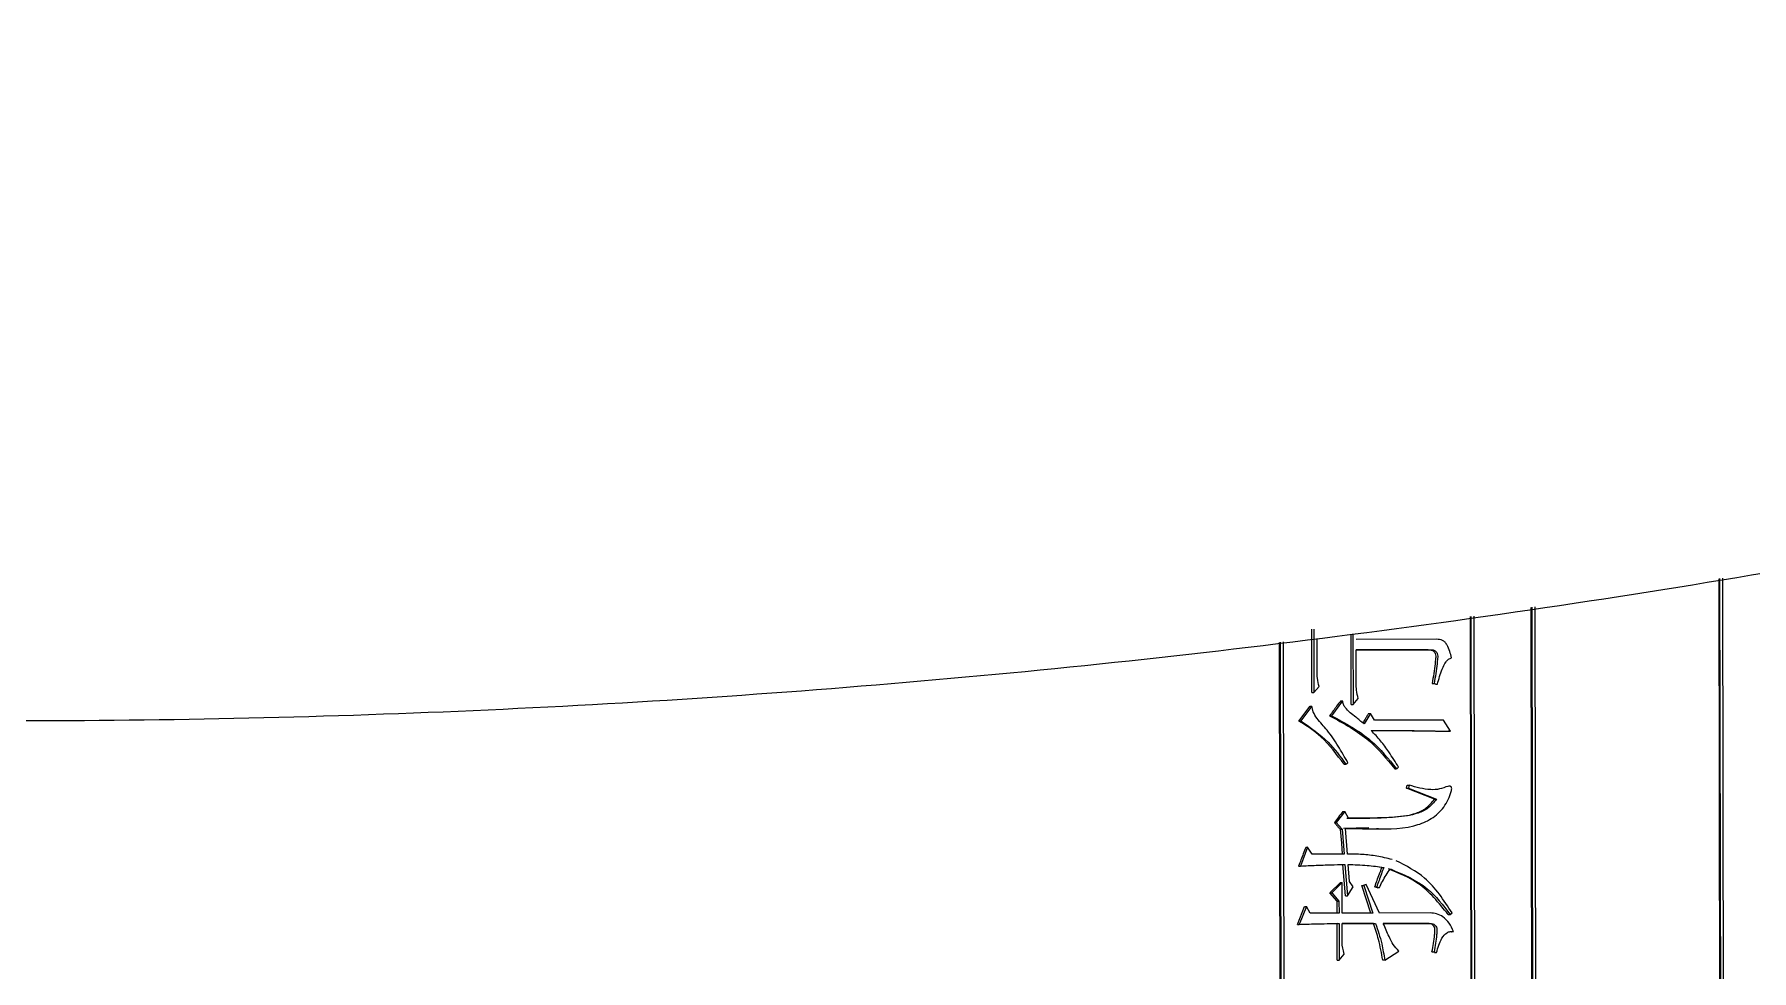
# Model space of a CAD drawing. Header units: millimetres. Extents: x 2462 to 4142, y 835 to 2023.
# Drawn here: x 3062.28 to 3087.11, y 1180.38 to 1193.92 of the extents above; entities that cross this region are included whole.
import ezdxf

# ---------------------------------------------------------------- set-up
doc = ezdxf.new("R2010")
doc.units = ezdxf.units.MM

msp = doc.modelspace()

# ---------------------------------------------------------------- linework, layer by layer
at = {"color": 7, "linetype": 'Continuous', "lineweight": 25}
for p, q in [((3086.632, 1186.046), (3086.658, 1170.332)), ((3086.676, 1170.332), (3086.649, 1186.049)), ((3086.718, 1170.282), (3086.691, 1186.055)), ((3083.912, 1185.631), (3083.938, 1170.279)), ((3083.928, 1185.634), (3083.954, 1170.279)), ((3083.971, 1185.64), (3083.997, 1170.329)), ((3083.038, 1185.498), (3083.064, 1170.378)), ((3083.079, 1170.378), (3083.053, 1185.5)), ((3083.122, 1170.328), (3083.096, 1185.507)), ((3080.276, 1185.126), (3080.301, 1170.325)), ((3080.289, 1185.127), (3080.314, 1170.325)), ((3080.332, 1185.132), (3080.358, 1170.375)), ((3080.75, 1184.4), (3080.749, 1185.319)), ((3080.775, 1185.319), (3080.777, 1184.4)), ((3080.823, 1184.703), (3080.823, 1185.184)), ((3081.315, 1184.227), (3081.314, 1185.236)), ((3081.341, 1185.239), (3081.343, 1184.227)), ((3082.553, 1185.17), (3081.388, 1185.169)), ((3082.431, 1185.018), (3081.388, 1185.017)), ((3081.388, 1185.017), (3082.46, 1185.018)), ((3081.389, 1184.53), (3081.388, 1185.017)), ((3082.432, 1185.018), (3082.461, 1185.018)), ((3080.75, 1184.4), (3080.777, 1184.4)), ((3080.777, 1184.4), (3080.852, 1184.486)), ((3082.535, 1184.521), (3082.488, 1184.531)), ((3082.517, 1184.532), (3082.564, 1184.521)), ((3082.535, 1184.521), (3082.564, 1184.521)), ((3080.562, 1183.988), (3080.722, 1184.205)), ((3080.748, 1184.205), (3080.589, 1183.989)), ((3080.722, 1184.205), (3080.748, 1184.205)), ((3081.192, 1184.281), (3081.032, 1184.065)), ((3081.165, 1184.281), (3081.192, 1184.281)), ((3081.315, 1184.227), (3081.343, 1184.227)), ((3081.343, 1184.227), (3081.418, 1184.314)), ((3080.589, 1183.989), (3080.562, 1183.988)), ((3081.005, 1184.065), (3081.032, 1184.065)), ((3081.597, 1184.098), (3081.503, 1183.946)), ((3081.654, 1184.001), (3081.597, 1184.098)), ((3082.649, 1184.002), (3081.654, 1184.001)), ((3082.752, 1183.84), (3082.649, 1184.002)), ((3082.752, 1183.84), (3082.723, 1183.839)), ((3081.241, 1183.362), (3081.269, 1183.384)), ((3081.213, 1183.362), (3081.241, 1183.362)), ((3081.946, 1183.298), (3081.974, 1183.298)), ((3081.975, 1183.298), (3082.003, 1183.32)), ((3082.116, 1183.017), (3082.125, 1183.06)), ((3082.519, 1182.855), (3082.116, 1183.017)), ((3082.125, 1183.06), (3082.153, 1183.06)), ((3082.153, 1183.06), (3082.144, 1183.017)), ((3082.144, 1183.017), (3082.548, 1182.855)), ((3081.223, 1182.68), (3081.101, 1182.518)), ((3081.28, 1182.583), (3081.223, 1182.68)), ((3082.519, 1182.855), (3082.548, 1182.855)), ((3081.101, 1182.518), (3081.186, 1182.421)), ((3081.186, 1182.421), (3081.214, 1182.064)), ((3081.57, 1182.445), (3081.206, 1182.431)), ((3081.262, 1182.064), (3081.233, 1182.432)), ((3081.684, 1182.431), (3081.712, 1182.432)), ((3080.686, 1182.161), (3080.583, 1181.89)), ((3080.752, 1182.063), (3080.686, 1182.161)), ((3080.556, 1181.89), (3080.583, 1181.89)), ((3081.214, 1182.064), (3080.752, 1182.063)), ((3081.235, 1181.458), (3081.197, 1181.912)), ((3081.224, 1181.912), (3081.263, 1181.458)), ((3081.291, 1181.664), (3081.271, 1181.912)), ((3081.009, 1181.501), (3081.16, 1181.652)), ((3081.187, 1181.653), (3081.036, 1181.501)), ((3081.188, 1181.209), (3081.187, 1181.653)), ((3081.347, 1181.588), (3081.291, 1181.664)), ((3081.761, 1181.87), (3081.719, 1181.874)), ((3081.761, 1181.87), (3081.789, 1181.87)), ((3081.113, 1181.382), (3081.009, 1181.501)), ((3081.036, 1181.501), (3081.14, 1181.382)), ((3081.263, 1181.458), (3081.347, 1181.588)), ((3081.47, 1181.61), (3081.508, 1181.62)), ((3081.603, 1181.21), (3081.47, 1181.61)), ((3081.47, 1181.61), (3081.498, 1181.61)), ((3081.535, 1181.621), (3081.498, 1181.61)), ((3081.498, 1181.61), (3081.63, 1181.21)), ((3081.724, 1181.21), (3081.535, 1181.621)), ((3081.696, 1181.577), (3081.658, 1181.588)), ((3081.658, 1181.588), (3081.686, 1181.588)), ((3081.686, 1181.588), (3081.724, 1181.578)), ((3081.696, 1181.577), (3081.724, 1181.578)), ((3080.539, 1181.046), (3080.642, 1181.306)), ((3080.669, 1181.306), (3080.565, 1181.046)), ((3080.725, 1181.209), (3080.669, 1181.306)), ((3081.141, 1181.209), (3080.725, 1181.209)), ((3081.113, 1181.209), (3081.113, 1181.382)), ((3081.14, 1181.382), (3081.141, 1181.209)), ((3081.63, 1181.21), (3081.188, 1181.209)), ((3082.457, 1181.211), (3081.724, 1181.21)), ((3082.718, 1181.189), (3082.747, 1181.189)), ((3082.747, 1181.189), (3082.775, 1181.211)), ((3081.114, 1181.057), (3080.983, 1181.056)), ((3081.114, 1181.057), (3081.141, 1181.058)), ((3081.115, 1180.527), (3081.114, 1181.057)), ((3081.141, 1181.058), (3081.142, 1180.528)), ((3081.64, 1181.058), (3081.188, 1181.058)), ((3081.188, 1181.058), (3081.668, 1181.058)), ((3081.188, 1180.744), (3081.188, 1181.058)), ((3081.64, 1181.058), (3081.668, 1181.058)), ((3082.419, 1181.059), (3081.781, 1181.058)), ((3081.781, 1181.058), (3082.448, 1181.059)), ((3082.419, 1181.059), (3082.448, 1181.059)), ((3081.801, 1180.529), (3082.007, 1180.658)), ((3082.523, 1180.637), (3082.485, 1180.648)), ((3082.514, 1180.648), (3082.552, 1180.637)), ((3081.115, 1180.527), (3081.142, 1180.528)), ((3081.142, 1180.528), (3081.217, 1180.614)), ((3081.801, 1180.529), (3081.773, 1180.528)), ((3082.523, 1180.637), (3082.552, 1180.637))]:
    msp.add_line(p, q, dxfattribs=at)
at = {"color": 7, "linetype": 'Continuous', "lineweight": 25, "flags": 128}
for points in [[(3082.488, 1184.531), (3082.495, 1184.532), (3082.502, 1184.532), (3082.517, 1184.532)], [(3081.569, 1184.098), (3081.585, 1184.098), (3081.597, 1184.098)], [(3082.116, 1183.017), (3082.132, 1183.017), (3082.144, 1183.017)], [(3081.196, 1182.68), (3081.211, 1182.68), (3081.223, 1182.68)], [(3081.074, 1182.518), (3081.089, 1182.518), (3081.101, 1182.518)], [(3081.158, 1182.421), (3081.167, 1182.321), (3081.175, 1182.221), (3081.187, 1182.064)], [(3081.158, 1182.421), (3081.174, 1182.421), (3081.186, 1182.421)], [(3080.686, 1182.161), (3080.671, 1182.16), (3080.66, 1182.16)], [(3081.16, 1181.652), (3081.175, 1181.653), (3081.187, 1181.653)], [(3081.009, 1181.501), (3081.024, 1181.501), (3081.036, 1181.501)], [(3081.235, 1181.458), (3081.251, 1181.458), (3081.263, 1181.458)], [(3081.508, 1181.62), (3081.523, 1181.621), (3081.535, 1181.621)], [(3080.642, 1181.306), (3080.657, 1181.306), (3080.669, 1181.306)], [(3081.113, 1181.382), (3081.128, 1181.382), (3081.14, 1181.382)], [(3080.539, 1181.046), (3080.554, 1181.046), (3080.565, 1181.046)], [(3082.765, 1180.94), (3082.774, 1180.94), (3082.783, 1180.941), (3082.795, 1180.941)], [(3081.217, 1180.614), (3081.206, 1180.663), (3081.197, 1180.704), (3081.188, 1180.744)], [(3082.485, 1180.648), (3082.497, 1180.648), (3082.505, 1180.648), (3082.514, 1180.648)]]:
    msp.add_lwpolyline(points, dxfattribs=at)
at = {"color": 7, "linetype": 'Continuous', "lineweight": 25}
for points, knots in [([(3213.473, 1332.152), (3213.492, 1333.403), (3213.546, 1336.96), (3213.389, 1342.825), (3212.905, 1349.73), (3212.102, 1356.606), (3210.987, 1363.438), (3209.561, 1370.212), (3207.827, 1376.914), (3205.79, 1383.53), (3203.453, 1390.046), (3200.82, 1396.449), (3197.899, 1402.725), (3194.694, 1408.861), (3191.212, 1414.844), (3187.461, 1420.662), (3183.448, 1426.303), (3179.182, 1431.755), (3174.672, 1437.007), (3169.927, 1442.047), (3164.957, 1446.865), (3159.772, 1451.452), (3154.383, 1455.797), (3148.801, 1459.892), (3143.039, 1463.728), (3137.107, 1467.297), (3131.019, 1470.592), (3124.786, 1473.605), (3118.423, 1476.331), (3111.942, 1478.763), (3105.356, 1480.897), (3098.681, 1482.729), (3091.928, 1484.254), (3085.113, 1485.469), (3078.25, 1486.372), (3071.352, 1486.96), (3064.435, 1487.234), (3057.512, 1487.191), (3050.599, 1486.833), (3043.709, 1486.159), (3036.858, 1485.172), (3030.058, 1483.873), (3023.325, 1482.265), (3016.672, 1480.352), (3010.113, 1478.137), (3003.662, 1475.625), (2997.333, 1472.821), (2991.138, 1469.732), (2985.091, 1466.362), (2979.203, 1462.721), (2973.488, 1458.814), (2967.958, 1454.651), (2962.622, 1450.24), (2957.494, 1445.59), (2952.584, 1440.711), (2947.901, 1435.612), (2943.455, 1430.306), (2939.257, 1424.802), (2935.313, 1419.112), (2931.634, 1413.248), (2928.226, 1407.222), (2925.097, 1401.047), (2922.253, 1394.736), (2919.699, 1388.302), (2917.442, 1381.757), (2915.486, 1375.117), (2913.835, 1368.394), (2912.492, 1361.603), (2911.461, 1354.758), (2910.743, 1347.872), (2910.341, 1340.962), (2910.254, 1334.039), (2910.483, 1327.121), (2911.027, 1320.22), (2911.886, 1313.35), (2913.057, 1306.528), (2914.539, 1299.766), (2916.327, 1293.078), (2918.419, 1286.479), (2920.81, 1279.982), (2923.494, 1273.602), (2926.467, 1267.35), (2929.723, 1261.241), (2933.253, 1255.286), (2937.052, 1249.499), (2941.111, 1243.891), (2945.422, 1238.474), (2949.975, 1233.26), (2954.761, 1228.259), (2959.771, 1223.481), (2964.994, 1218.938), (2970.418, 1214.637), (2976.033, 1210.588), (2981.827, 1206.799), (2987.788, 1203.279), (2993.903, 1200.035), (3000.16, 1197.073), (3006.545, 1194.4), (3013.046, 1192.021), (3019.649, 1189.941), (3026.34, 1188.164), (3033.104, 1186.695), (3039.929, 1185.536), (3046.8, 1184.689), (3053.702, 1184.157), (3060.621, 1183.941), (3067.543, 1184.04), (3074.453, 1184.455), (3081.337, 1185.185), (3088.18, 1186.229), (3094.969, 1187.583), (3101.689, 1189.247), (3108.326, 1191.215), (3114.866, 1193.483), (3121.296, 1196.048), (3127.602, 1198.904), (3133.771, 1202.044), (3139.791, 1205.463), (3145.648, 1209.153), (3151.331, 1213.106), (3156.827, 1217.315), (3162.126, 1221.77), (3167.216, 1226.462), (3172.086, 1231.381), (3176.727, 1236.518), (3181.129, 1241.861), (3185.282, 1247.399), (3189.178, 1253.121), (3192.809, 1259.015), (3196.168, 1265.068), (3199.246, 1271.269), (3202.039, 1277.603), (3204.539, 1284.058), (3206.742, 1290.621), (3208.644, 1297.277), (3210.24, 1304.014), (3211.526, 1310.815), (3212.501, 1317.669), (3213.15, 1324.439), (3213.401, 1329.274), (3213.464, 1331.805), (3213.473, 1332.152)], [0, 0, 0, 0, 0.00394, 0.011205, 0.01847, 0.025736, 0.033001, 0.040266, 0.047531, 0.054797, 0.062062, 0.069327, 0.076593, 0.083858, 0.091123, 0.098389, 0.105654, 0.112919, 0.120185, 0.12745, 0.134715, 0.141981, 0.149246, 0.156511, 0.163777, 0.171042, 0.178307, 0.185573, 0.192838, 0.200103, 0.207369, 0.214634, 0.221899, 0.229165, 0.23643, 0.243695, 0.250961, 0.258226, 0.265491, 0.272757, 0.280022, 0.287287, 0.294553, 0.301818, 0.309083, 0.316349, 0.323614, 0.330879, 0.338145, 0.34541, 0.352675, 0.35994, 0.367206, 0.374471, 0.381736, 0.389002, 0.396267, 0.403532, 0.410798, 0.418063, 0.425328, 0.432594, 0.439859, 0.447124, 0.45439, 0.461655, 0.46892, 0.476186, 0.483451, 0.490716, 0.497982, 0.505247, 0.512512, 0.519778, 0.527043, 0.534308, 0.541574, 0.548839, 0.556104, 0.56337, 0.570635, 0.5779, 0.585166, 0.592431, 0.599696, 0.606962, 0.614227, 0.621492, 0.628758, 0.636023, 0.643288, 0.650554, 0.657819, 0.665084, 0.67235, 0.679615, 0.68688, 0.694146, 0.701411, 0.708676, 0.715941, 0.723207, 0.730472, 0.737737, 0.745003, 0.752268, 0.759533, 0.766799, 0.774064, 0.781329, 0.788595, 0.79586, 0.803125, 0.810391, 0.817656, 0.824921, 0.832187, 0.839452, 0.846717, 0.853983, 0.861248, 0.868513, 0.875779, 0.883044, 0.890309, 0.897575, 0.90484, 0.912105, 0.919371, 0.926636, 0.933901, 0.941167, 0.948432, 0.955697, 0.962963, 0.970228, 0.977493, 0.984759, 0.992024, 0.998907, 1, 1, 1, 1]), ([(3082.769, 1184.9), (3082.752, 1184.964), (3082.73, 1185.045), (3082.677, 1185.129), (3082.626, 1185.165), (3082.581, 1185.168), (3082.553, 1185.17)], [0, 0, 0, 0, 0.516375, 0.647506, 0.774622, 1, 1, 1, 1]), ([(3082.431, 1185.018), (3082.45, 1185.018), (3082.479, 1185.017), (3082.515, 1184.995), (3082.543, 1184.954), (3082.537, 1184.889), (3082.522, 1184.747), (3082.503, 1184.627), (3082.488, 1184.531)], [0, 0, 0, 0, 0.101215, 0.162636, 0.225686, 0.357241, 0.489, 1, 1, 1, 1]), ([(3082.46, 1185.019), (3082.478, 1185.018), (3082.508, 1185.018), (3082.544, 1184.996), (3082.572, 1184.954), (3082.566, 1184.89), (3082.551, 1184.747), (3082.532, 1184.627), (3082.517, 1184.532)], [0, 0, 0, 0, 0.101321, 0.162787, 0.225849, 0.357374, 0.489104, 1, 1, 1, 1]), ([(3082.564, 1184.521), (3082.584, 1184.595), (3082.614, 1184.708), (3082.674, 1184.826), (3082.721, 1184.885), (3082.753, 1184.895), (3082.769, 1184.9)], [0, 0, 0, 0, 0.509997, 0.771564, 0.888056, 1, 1, 1, 1]), ([(3080.852, 1184.486), (3080.843, 1184.526), (3080.826, 1184.597), (3080.824, 1184.67), (3080.823, 1184.703)], [0, 0, 0, 0, 0.5588348, 1, 1, 1, 1]), ([(3081.418, 1184.314), (3081.408, 1184.354), (3081.392, 1184.425), (3081.39, 1184.498), (3081.389, 1184.53)], [0, 0, 0, 0, 0.558835, 1, 1, 1, 1]), ([(3081.269, 1183.384), (3081.223, 1183.465), (3081.13, 1183.627), (3080.985, 1183.846), (3080.844, 1183.992), (3080.765, 1184.111), (3080.753, 1184.177), (3080.748, 1184.205)], [0, 0, 0, 0, 0.285278, 0.570817, 0.801554, 0.913771, 1, 1, 1, 1]), ([(3081.165, 1184.281), (3081.145, 1184.255), (3081.109, 1184.205), (3081.056, 1184.133), (3081.022, 1184.087), (3081.005, 1184.065)], [0, 0, 0, 0, 0.3665269, 0.6833038, 1, 1, 1, 1]), ([(3081.503, 1183.946), (3081.463, 1183.979), (3081.396, 1184.033), (3081.303, 1184.108), (3081.239, 1184.166), (3081.203, 1184.228), (3081.196, 1184.263), (3081.192, 1184.281)], [0, 0, 0, 0, 0.335742, 0.553226, 0.772641, 0.885172, 1, 1, 1, 1]), ([(3081.213, 1183.362), (3081.11, 1183.503), (3080.928, 1183.752), (3080.673, 1183.917), (3080.562, 1183.988)], [0, 0, 0, 0, 0.567263, 1, 1, 1, 1]), ([(3080.589, 1183.989), (3080.727, 1183.893), (3080.979, 1183.721), (3081.16, 1183.473), (3081.241, 1183.362)], [0, 0, 0, 0, 0.5527905, 1, 1, 1, 1]), ([(3081.005, 1184.065), (3081.205, 1183.956), (3081.566, 1183.761), (3081.829, 1183.441), (3081.946, 1183.298)], [0, 0, 0, 0, 0.5537621, 1, 1, 1, 1]), ([(3081.032, 1184.065), (3081.232, 1183.957), (3081.593, 1183.761), (3081.857, 1183.441), (3081.974, 1183.298)], [0, 0, 0, 0, 0.553842, 1, 1, 1, 1]), ([(3081.569, 1184.098), (3081.561, 1184.084), (3081.543, 1184.056), (3081.515, 1184.01), (3081.496, 1183.979), (3081.485, 1183.961)], [0, 0, 0, 0, 0.307757, 0.615513, 1, 1, 1, 1]), ([(3081.607, 1183.849), (3081.669, 1183.849), (3081.749, 1183.849), (3081.836, 1183.85), (3081.861, 1183.85), (3081.868, 1183.85)], [0, 0, 0, 0, 0.709916, 0.914008, 1, 1, 1, 1]), ([(3081.607, 1183.849), (3081.678, 1183.849), (3081.905, 1183.85), (3082.287, 1183.85), (3082.597, 1183.843), (3082.752, 1183.84)], [0, 0, 0, 0, 0.185877, 0.592895, 1, 1, 1, 1]), ([(3082.003, 1183.32), (3081.956, 1183.394), (3081.875, 1183.525), (3081.744, 1183.704), (3081.653, 1183.801), (3081.607, 1183.849)], [0, 0, 0, 0, 0.396377, 0.697042, 1, 1, 1, 1]), ([(3082.198, 1183.848), (3082.205, 1183.848), (3082.229, 1183.848), (3082.272, 1183.848), (3082.343, 1183.847), (3082.414, 1183.846), (3082.484, 1183.845), (3082.538, 1183.843), (3082.591, 1183.842), (3082.635, 1183.841), (3082.679, 1183.84), (3082.705, 1183.84), (3082.723, 1183.839)], [0, 0, 0, 0, 0.039114, 0.140347, 0.24158, 0.444046, 0.545279, 0.646513, 0.747746, 0.848979, 0.899595, 1, 1, 1, 1]), ([(3081.233, 1182.432), (3081.343, 1182.431), (3081.673, 1182.431), (3082.091, 1182.415), (3082.454, 1182.548), (3082.648, 1182.709), (3082.737, 1182.877), (3082.769, 1182.984), (3082.77, 1183.015), (3082.767, 1183.029), (3082.762, 1183.038), (3082.754, 1183.043), (3082.738, 1183.046), (3082.683, 1183.037), (3082.596, 1182.996), (3082.401, 1182.989), (3082.257, 1183.03), (3082.153, 1183.06)], [0, 0, 0, 0, 0.135327, 0.406325, 0.505863, 0.604599, 0.704193, 0.727758, 0.736924, 0.740734, 0.744584, 0.747978, 0.752269, 0.763986, 0.816092, 0.868751, 1, 1, 1, 1]), ([(3081.196, 1182.68), (3081.175, 1182.653), (3081.135, 1182.599), (3081.094, 1182.545), (3081.074, 1182.518)], [0, 0, 0, 0, 0.5, 1, 1, 1, 1]), ([(3081.252, 1182.583), (3081.474, 1182.582), (3081.81, 1182.581), (3082.201, 1182.624), (3082.411, 1182.722), (3082.482, 1182.81), (3082.519, 1182.855)], [0, 0, 0, 0, 0.495882, 0.753994, 0.87536, 1, 1, 1, 1]), ([(3082.548, 1182.855), (3082.511, 1182.81), (3082.44, 1182.722), (3082.229, 1182.624), (3081.838, 1182.581), (3081.501, 1182.582), (3081.28, 1182.583)], [0, 0, 0, 0, 0.124573, 0.245923, 0.504057, 1, 1, 1, 1]), ([(3081.074, 1182.518), (3081.084, 1182.505), (3081.104, 1182.483), (3081.132, 1182.451), (3081.15, 1182.431), (3081.158, 1182.421)], [0, 0, 0, 0, 0.380992, 0.690496, 1, 1, 1, 1]), ([(3080.66, 1182.16), (3080.648, 1182.129), (3080.625, 1182.069), (3080.59, 1181.979), (3080.568, 1181.919), (3080.556, 1181.89)], [0, 0, 0, 0, 0.343596, 0.671798, 1, 1, 1, 1]), ([(3080.583, 1181.89), (3080.658, 1181.894), (3080.803, 1181.901), (3081.017, 1181.908), (3081.155, 1181.911), (3081.224, 1181.912)], [0, 0, 0, 0, 0.353991, 0.676979, 1, 1, 1, 1]), ([(3081.907, 1181.985), (3081.834, 1182.003), (3081.692, 1182.037), (3081.476, 1182.06), (3081.333, 1182.063), (3081.262, 1182.064)], [0, 0, 0, 0, 0.343365, 0.670574, 1, 1, 1, 1]), ([(3081.271, 1181.912), (3081.317, 1181.911), (3081.409, 1181.907), (3081.582, 1181.898), (3081.708, 1181.881), (3081.789, 1181.87)], [0, 0, 0, 0, 0.265329, 0.530676, 1, 1, 1, 1]), ([(3082.775, 1181.211), (3082.656, 1181.395), (3082.446, 1181.719), (3082.112, 1181.892), (3081.967, 1181.967)], [0, 0, 0, 0, 0.567325, 1, 1, 1, 1]), ([(3081.658, 1181.588), (3081.669, 1181.62), (3081.69, 1181.683), (3081.725, 1181.776), (3081.749, 1181.838), (3081.761, 1181.87)], [0, 0, 0, 0, 0.332555, 0.666232, 1, 1, 1, 1]), ([(3081.789, 1181.87), (3081.777, 1181.839), (3081.752, 1181.776), (3081.719, 1181.683), (3081.697, 1181.62), (3081.686, 1181.588)], [0, 0, 0, 0, 0.335824, 0.667868, 1, 1, 1, 1]), ([(3081.724, 1181.578), (3081.738, 1181.608), (3081.769, 1181.67), (3081.822, 1181.76), (3081.863, 1181.819), (3081.883, 1181.848)], [0, 0, 0, 0, 0.318997, 0.658815, 1, 1, 1, 1]), ([(3082.718, 1181.189), (3082.584, 1181.356), (3082.347, 1181.651), (3082.004, 1181.788), (3081.855, 1181.848)], [0, 0, 0, 0, 0.566607, 1, 1, 1, 1]), ([(3081.883, 1181.848), (3082.072, 1181.768), (3082.415, 1181.623), (3082.644, 1181.323), (3082.747, 1181.189)], [0, 0, 0, 0, 0.552065, 1, 1, 1, 1]), ([(3082.795, 1180.941), (3082.776, 1180.983), (3082.74, 1181.065), (3082.653, 1181.156), (3082.554, 1181.204), (3082.489, 1181.209), (3082.457, 1181.211)], [0, 0, 0, 0, 0.29085, 0.572683, 0.787736, 1, 1, 1, 1]), ([(3080.565, 1181.046), (3080.643, 1181.049), (3080.778, 1181.054), (3080.97, 1181.057), (3081.084, 1181.057), (3081.141, 1181.058)], [0, 0, 0, 0, 0.406202, 0.703085, 1, 1, 1, 1]), ([(3081.773, 1180.528), (3081.755, 1180.629), (3081.724, 1180.809), (3081.666, 1180.982), (3081.64, 1181.058)], [0, 0, 0, 0, 0.560332, 1, 1, 1, 1]), ([(3081.668, 1181.058), (3081.701, 1180.962), (3081.76, 1180.789), (3081.788, 1180.608), (3081.801, 1180.529)], [0, 0, 0, 0, 0.559472, 1, 1, 1, 1]), ([(3082.007, 1180.658), (3081.978, 1180.689), (3081.919, 1180.751), (3081.853, 1180.892), (3081.808, 1180.995), (3081.781, 1181.058)], [0, 0, 0, 0, 0.273032, 0.55439, 1, 1, 1, 1]), ([(3082.485, 1180.648), (3082.499, 1180.73), (3082.516, 1180.834), (3082.531, 1180.958), (3082.521, 1181.023), (3082.471, 1181.058), (3082.436, 1181.059), (3082.419, 1181.059)], [0, 0, 0, 0, 0.512649, 0.647836, 0.776371, 0.88867, 1, 1, 1, 1]), ([(3082.448, 1181.059), (3082.465, 1181.059), (3082.5, 1181.058), (3082.55, 1181.023), (3082.56, 1180.959), (3082.545, 1180.835), (3082.528, 1180.731), (3082.514, 1180.648)], [0, 0, 0, 0, 0.1114431, 0.2238093, 0.3523203, 0.4874731, 1, 1, 1, 1]), ([(3082.552, 1180.637), (3082.571, 1180.709), (3082.601, 1180.817), (3082.683, 1180.92), (3082.747, 1180.946), (3082.779, 1180.942), (3082.795, 1180.941)], [0, 0, 0, 0, 0.514844, 0.772377, 0.886812, 1, 1, 1, 1])]:
    msp.add_open_spline(points, degree=3, knots=knots, dxfattribs=at)

doc.saveas('drawing.dxf')
